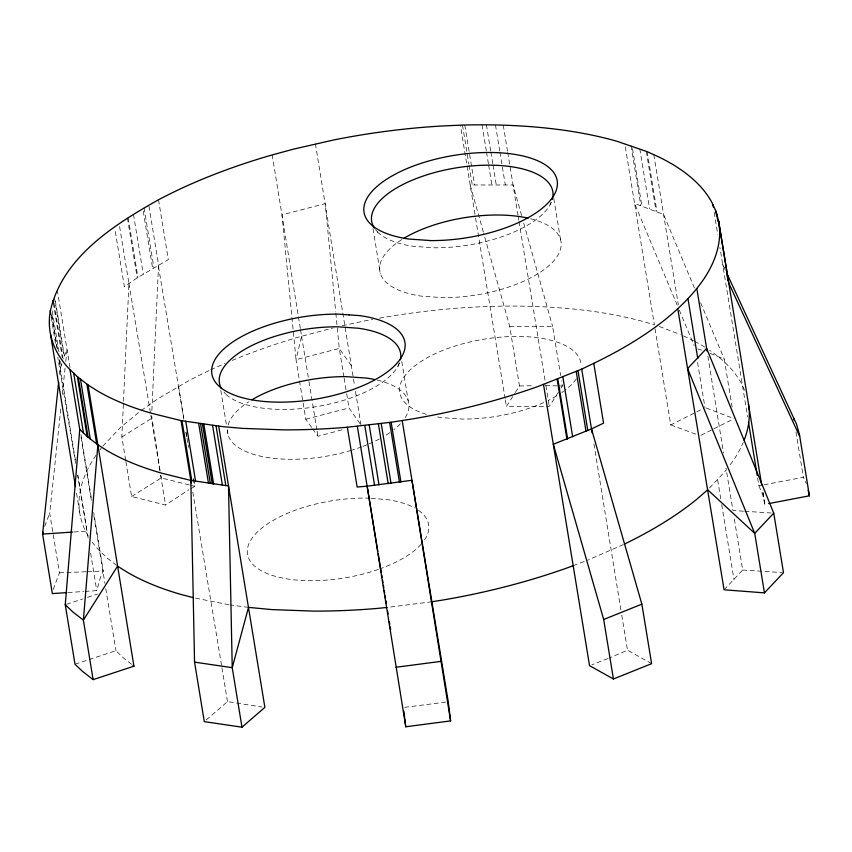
<?xml version="1.0" encoding="UTF-8"?>
<svg xmlns="http://www.w3.org/2000/svg" width="852" height="852" viewBox="0 0 852 852"><rect width="100%" height="100%" fill="white"/><g stroke="black" fill="none" stroke-linecap="round" stroke-linejoin="round"><path stroke-width="0.64" stroke-dasharray="4.26 3.19" d="M125.67 460.282L121.857 436.991L123.444 402.591M123.497 401.271L128.929 283.535L119.131 223.714M159.995 470.155L151.645 415.765M151.88 410.483L158.589 264.94L148.791 205.13M59.512 374.337L59.928 370.375L57.798 357.371M53.239 589.446L59.459 572.832L49.714 513.319L60.748 409.035M62.292 394.508L65.082 368.107M65.785 361.504L67.042 349.629L63.165 359.171L53.58 300.66M85.008 591.416L96.766 590.628L100.568 576.985L103.294 571.032L93.731 512.595M300.522 329.756L301.576 336.284L296.027 359.661L305.772 419.173L311.864 427.725M75.647 463.413L59.928 370.375L61.791 363.389M44.623 526.387L49.714 513.319M397.99 366.147L399.364 362.782M550.222 204.512L551.148 202.275M558.23 392.421L549.295 406.393L506.397 406.447L514.661 393.517M515.353 392.442L519.486 385.977L509.741 326.465L483.723 233.405M560.978 388.129L562.352 385.977L561.511 380.801M96.063 455.224C87.394 467.482 81.206 481.646 79.343 496.599A338.819 144.265 -9.3 0 0 88.661 536.771M100.078 449.75L101.367 447.982M730.239 464.691L733.636 460.069A338.819 144.265 -9.3 0 0 743.242 442.348M102.879 446.107L120.622 427.342L140.111 411.303M709.514 488.004L726.319 470.038L725.68 466.119M724.083 589.786L742.688 570.031L733.998 516.983M206.237 719.972L227.484 701.601L262.075 707.022M141.144 410.504L157.833 398.821L188.207 381.014A338.819 144.265 -9.3 0 1 209.485 370.396M125.883 461.571L131.602 496.503L165.554 505.034L188.878 489.751M158.525 199.773L168.323 259.594L137.236 277.837L124.371 286.698L114.999 229.486M121.857 436.991L151.518 418.407M131.602 496.503L161.262 477.919L189.357 484.969M190.891 488.633L194.938 486.375L193.66 478.579M655.028 328.829L670.758 424.924L695.552 412.453M696.734 411.857L703.816 408.289M700.972 435.319L712.773 429.387M713.955 428.79L734.019 418.705M623.451 544.556L587.486 560.265M651.61 663.665L627.487 650.193L608.914 658.149M607.902 658.564L591.927 664.752M573.172 565.664L585.1 561.159M66.488 604.281L82.623 598.967M87.586 597.327L97.511 594.057M74.997 664.209L115.936 650.704L123.487 658L131.985 664.603M305.772 419.173L349.011 407.948L360.268 424.03M232.17 360.396A338.819 144.265 -9.3 0 1 300.149 336.657L333.228 327.924M312.62 428.79L317.945 436.277L344.453 429.163M342.259 325.73L363.825 321.108A338.819 144.265 -9.3 0 1 372.771 319.383M757.63 478.004L758.908 485.8L762.721 485.065M763.988 484.82L803.383 477.269L806.248 483.595M762.923 492.658L764.84 504.341L767.386 503.851M431.868 601.757L387.021 607.465M445.788 702.123L404.711 707.32M73.954 531.989L87.021 531.115L77.639 475.203M68.022 592.545L83.698 591.501M521.605 215.567L513.053 184.969L470.176 184.969L460.389 125.159M509.741 326.465L552.607 326.465L560.659 375.625M519.486 385.977L533.32 385.732M59.459 572.832L86.031 571.745M87.351 571.692L103.294 571.032M545.514 385.626L557.176 385.871M558.475 385.892L562.352 385.977M743.476 511.2L732.944 510.518L726.532 471.348M744.786 511.285L771.113 512.979M742.688 570.031L782.168 572.576M369.843 498.335L365.977 498.069A91.782 39.086 -9.3 0 0 247.527 554.556A91.782 39.086 -9.3 0 0 379.108 569.147M371.131 498.431L386.584 499.517A91.782 39.086 -9.3 0 1 414.636 507.952M248.507 607.38L230.253 604.963M229.018 604.76L194.416 597.923M190.635 485.289L194.938 486.375M694.455 288.051L663.601 214.47L634.58 203.468L624.793 143.658M659.278 326.465L680.226 334.495M697.735 348.969L701.473 350.129M706.244 408.087L732.912 418.204M670.758 424.924L696.606 434.477M710.259 353.431L724.264 359.182L732.113 407.054M683.421 335.922L689.098 338.478A338.819 144.265 -9.3 0 1 693.581 340.747M116.564 565.366L107.118 558.007L98.981 550.232A338.819 144.265 -9.3 0 1 92.197 542.064M375.455 229.593L377.862 232.351M224.044 392.133L225.631 393.975M351.28 365.593L339.266 348.436L335.816 312.886M725.478 270.414L722.688 264.376L719.919 247.474M724.115 267.539L722.688 264.376L747.641 416.969M744.542 390.237L741.538 383.602A338.819 144.265 -9.3 0 0 709.727 350.364M758.908 485.8L762.7 494.905L764.84 504.341M700.621 302.769L724.264 359.182M677.255 305.261L634.58 203.468L654.389 324.932L646.412 322.439A338.819 144.265 -9.3 0 0 594.803 311.63C554.492 305.943 513.628 304.952 473.009 307.157A338.819 144.265 -9.3 0 0 377.905 318.435M679.31 310.171L694.22 345.731M523.746 223.213L552.607 326.465M483.372 232.138L470.176 184.969L475.086 215.013M158.504 266.676L184.096 420.153M192.797 492.137L221.733 666.53M128.929 283.535L150.666 414.136M795.97 431.996L803.383 477.269M763.009 492.488L764.5 501.572M714.168 212.372L717.789 234.47M717.661 479.964L720.856 499.442M721.697 504.64L734.041 579.956M697.575 362.419L704.998 407.703M653.803 154.659L678.309 304.579M647.169 151.677L656.956 211.488M646.295 151.347L656.093 211.168M639.799 148.908L649.586 208.719M632.472 148.599L641.844 205.811M631.012 145.607L640.8 205.417M553.811 198.644L560.467 239.305M620.895 609.947L593.812 443.274M621.747 615.133L627.487 650.193M503.255 125.159L507.515 151.166M507.728 152.465L517.963 215.002M518.176 216.312L518.815 220.221M519.038 221.531L545.685 384.316M545.898 385.615L549.295 406.393M495.481 125.01L499.741 151.017M499.954 152.316L505.279 184.82M486.417 124.807L490.677 150.815M490.89 152.114L492.807 163.818M493.02 165.118L496.215 184.628M482.04 124.818L486.3 150.825M486.513 152.125L488.43 163.829M488.643 165.128L491.838 184.628M464.787 125.042L474.585 184.852M462.476 125.074L468.866 164.085M469.079 165.384L472.274 184.884M505.119 398.651L475.299 216.323M505.332 399.95L506.397 406.447M401.793 361.589L408.236 400.941M373.027 228.762L380.333 273.364M315.421 143.807L354.666 386.297M355.518 391.473L361.024 425.105M343.931 376.893L339.266 348.436L296.027 359.661L281.98 214.842L272.182 155.032M344.144 378.192L346.466 392.421M346.679 393.72L349.011 407.948M301.576 336.284L308.807 380.439M309.02 381.739L316.88 429.781M317.093 431.08L317.945 436.277M220.796 390.397L226.387 424.498M227.239 429.749L228.102 434.989M186.002 431.836L186.854 437.033M187.067 438.333L187.919 443.519M188.132 444.819L188.558 447.417M221.946 667.83L227.484 701.601M144.073 207.76L153.871 267.571M143.253 211.136L152.614 268.348M133.476 214.299L143.264 274.11M128.151 217.579L137.949 277.401M127.438 218.027L137.236 277.837M160.836 475.331L161.262 477.919M150.879 415.435L160.442 473.861M160.655 475.16L165.554 505.034M57.244 289.808L70.034 367.904M80.94 434.488L91.601 499.613M81.025 437.225L91.686 502.446M93.816 515.492L104.913 583.354M105.765 588.583L115.936 650.704M55.369 300.958L64.315 355.572M54.432 297.721L64.007 356.232M53.335 303.11L62.281 357.723M52.228 310.82L59.044 352.43M60.535 361.536L61.174 365.433M51.929 315.41L57.68 350.513M59.171 359.619L60.449 367.414M51.567 314.612L57.095 348.415M59.012 360.119L75.69 461.922M77.82 474.979L88.501 540.168M90.621 553.108L96.766 590.628M51.195 317.061L55.881 345.667M76.552 493.223L80.216 515.556M707.895 356.243L723.561 453.04M300.309 328.446L281.98 214.842L325.219 203.617L335.688 311.576M178.569 386.382L183.798 419.237M185.885 432.379L186.726 437.64M193.212 478.377L194.469 486.258M210.646 369.864A338.819 144.265 -9.3 0 1 224.864 363.484M694.678 341.332A338.819 144.265 -9.3 0 1 705.488 347.584M576.325 378.895A91.782 39.086 -9.3 0 1 564.919 390.291M563.822 391.111A91.782 39.086 -9.3 0 1 561.862 392.506M556.569 395.914A91.782 39.086 -9.3 0 1 548.273 400.419M543.768 402.549A91.782 39.086 -9.3 0 1 462.359 419.067L441.751 417.618A91.782 39.086 -9.3 0 1 434.744 416.415M426.469 414.37A91.782 39.086 -9.3 0 1 455.224 345.997A91.782 39.086 -9.3 0 1 581.085 365.583M418.63 510.423A91.782 39.086 -9.3 0 1 424.094 540.53M421.058 544.322A91.782 39.086 -9.3 0 1 380.237 568.742M530.647 218.74A91.782 39.086 -9.3 0 1 549.242 265.409A91.782 39.086 -9.3 0 1 442.476 297.646L421.868 296.198A91.782 39.086 -9.3 0 1 401.931 239.518M377.18 380.067A91.782 39.086 -9.3 0 1 404.913 418.066M400.387 423.763A91.782 39.086 -9.3 0 1 393.869 429.674M389.747 432.72A91.782 39.086 -9.3 0 1 385.551 435.447M379.374 438.972A91.782 39.086 -9.3 0 1 373.932 441.698M372.803 442.231A91.782 39.086 -9.3 0 1 369.321 443.775M366.935 444.776A91.782 39.086 -9.3 0 1 362.59 446.491M361.472 446.906A91.782 39.086 -9.3 0 1 352.313 450.016M351.13 450.378A91.782 39.086 -9.3 0 1 227.367 430.143M228.07 425.095A91.782 39.086 -9.3 0 1 248.635 401.835M551.233 202.446A91.782 39.086 -9.3 0 1 434.307 247.804L413.699 246.356A91.782 39.086 -9.3 0 1 375.572 229.848M399.428 363.048A91.782 39.086 -9.3 0 1 316.987 406.574A91.782 39.086 -9.3 0 1 224.055 392.325"/><path stroke-width="1.28" d="M69.96 369.587L77.372 376.669L88.086 385.008L133.934 666.179L93.124 679.63L82.41 671.301L74.997 664.209L65.253 604.696L79.747 429.397L69.96 369.587L69.31 369.001A338.819 144.265 -9.3 0 1 49.661 315.368L50.715 309.404C63.399 256.878 114.147 224.651 158.525 199.773A338.819 144.265 -9.3 0 1 270.467 155.415L293.493 149.132L334.144 139.877A338.819 144.265 -9.3 0 1 443.338 125.926L462.476 125.074C496.769 124.2 531.147 125.574 565.132 130.399A338.819 144.265 -9.3 0 1 616.741 141.208L647.169 151.677L659.416 157.247A338.819 144.265 -9.3 0 1 711.857 202.371L715.755 210.891L718.683 221.243L761.645 484.863M79.747 429.397L87.17 436.49L97.874 444.819L83.379 620.118L93.124 679.63M58.671 382.26L42.6 534.066L52.345 593.588L66.712 592.63M42.951 532.095L42.6 534.066L72.644 532.074M88.086 385.008L97.607 391.025A338.819 144.265 -9.3 0 0 152.242 413.465L181.039 420.59L222.702 426.639L242.245 428.364L283.077 429.855A338.819 144.265 -9.3 0 0 347.35 427.225L391.153 422.251L413.05 418.822A338.819 144.265 -9.3 0 0 538.677 386.244L581.703 369.118L593.769 363.325A338.819 144.265 -9.3 0 0 666.818 318.265C680.78 306.731 693.741 293.844 703.954 278.838A338.819 144.265 -9.3 0 0 719.599 229.731L718.683 221.243M707.053 351.013L706.627 348.393L773.744 513.149L783.489 572.661L764.457 592.875L724.083 589.786L687.596 368.596L706.627 348.393L696.829 288.583M773.744 513.149L754.712 533.352L764.457 592.875M181.039 420.59L190.837 480.411L194.554 662.132L204.299 721.644L241.979 727.193L264.876 707.373L218.708 426.138M581.703 369.118L591.49 428.939L641.865 604.153L651.61 663.665L613.429 678.991L603.685 619.479L553.31 444.265L591.49 428.939L603.567 423.135L593.769 363.325M641.865 604.153L603.685 619.479M573.172 565.664L568.359 567.485A338.819 144.265 -9.3 0 1 442.731 600.053L431.868 601.757M768.653 503.607L809.4 495.8L808.154 490.177M367.137 486.172L411.963 480.294L450.601 720.898L405.765 726.777L367.137 486.172L357.148 487.035L347.35 427.225M440.846 661.386L396.02 667.254M387.021 607.465L377.031 608.456A338.819 144.265 -9.3 0 1 312.759 611.097L271.926 609.595L248.507 607.38L232.234 667.67L241.979 727.193M97.874 444.819L107.405 450.836A338.819 144.265 -9.3 0 0 162.04 473.275L190.837 480.411L228.506 485.949L232.234 667.67L194.554 662.132M193.148 597.603L181.923 594.707A338.819 144.265 -9.3 0 1 127.289 572.256L117.555 566.186L83.379 620.118L72.665 611.789L65.253 604.696M613.429 678.991L589.541 665.657L543.512 384.444M132.933 665.348L133.934 666.179M726.596 272.832L796.503 424.083L799.432 434.435L809.4 495.8M799.655 436.288L728.705 282.907L718.449 220.349M727.044 275.718L728.481 281.053M190.837 480.411L191.274 483.009M793.638 417.757L794.064 420.345M716.649 213.692L717.927 221.488M715.755 210.891L716.5 215.119M712.89 204.565L713.316 207.164M748.482 422.166L757.204 475.405M687.979 298.732L697.777 358.543M677.809 308.786L687.596 368.596L754.712 533.352L707.714 489.793L696.499 499.496A338.819 144.265 -9.3 0 1 624.591 544.002M577.986 370.631L587.784 430.441M576.197 371.376L585.995 431.187M562.863 376.925L572.661 436.735M557.815 379.033L567.602 438.844M557.133 379.31L566.931 439.121M402.176 420.483L448.237 701.739L450.601 720.898M391.153 422.251L400.941 482.062M389.662 422.432L399.46 482.253M381.206 423.519L391.004 483.329M378.394 423.881L388.192 483.691M369.214 425.052L379.012 484.863M364.805 425.617L374.592 485.427M357.339 426.351L377.83 551.382M378.256 553.992L381.249 572.246M381.675 574.855L382.101 577.464M382.527 580.074L382.963 582.683M383.389 585.292L383.815 587.901M384.241 590.511L384.667 593.12M385.093 595.729L385.519 598.338M385.956 600.948L386.382 603.546M387.66 611.363L388.086 613.951M389.364 621.747L389.779 624.346M390.205 626.944L390.631 629.543M216.025 425.798L225.823 485.608M212.585 425.372L222.383 485.182M203.852 424.275L213.639 484.085M202.467 424.104L212.265 483.915M200.571 423.732L210.369 483.542M198.697 423.529L208.495 483.34M185.768 421.282L195.566 481.092M181.977 420.707L191.764 480.528M86.883 384.124L96.681 443.935M80.45 379.119L90.248 438.929M78.309 377.468L88.107 437.289M77.372 376.669L87.17 436.49M73.666 373.133L83.453 432.944M52.909 300.511L53.335 303.11M50.13 310.565L50.769 314.463M50.534 334.314L75.477 486.662M591.49 428.939L592.129 432.848M748.461 404.359L749.27 410.962A338.819 144.265 -9.3 0 1 744.137 440.143M403.869 711.313L405.765 726.777M404.114 238.177A91.782 39.086 -9.3 0 1 528.165 218.144M251.883 399.812A91.782 39.086 -9.3 0 1 346.093 376.648L366.701 378.096A91.782 39.086 -9.3 0 1 374.827 379.534M374.326 228.102A91.782 39.086 -9.3 0 1 456.395 167.844A91.782 39.086 -9.3 0 1 552.341 199.357M400.419 359.714A91.782 39.086 -9.3 0 0 358.543 328.254L337.935 326.806A91.782 39.086 -9.3 0 0 248.795 347.105A91.782 39.086 -9.3 0 0 221.424 388.618M430.824 240.583L408.843 239.029A97.874 41.673 -9.3 0 1 408.598 167.94A97.874 41.673 -9.3 0 1 556.633 178.366A97.874 41.673 -9.3 0 1 430.824 240.583M349.118 314.889L338.137 314.122A97.788 41.631 -9.3 0 0 212.425 376.286A97.788 41.631 -9.3 0 0 360.343 386.712A97.788 41.631 -9.3 0 0 360.087 315.666L349.118 314.889"/></g></svg>
